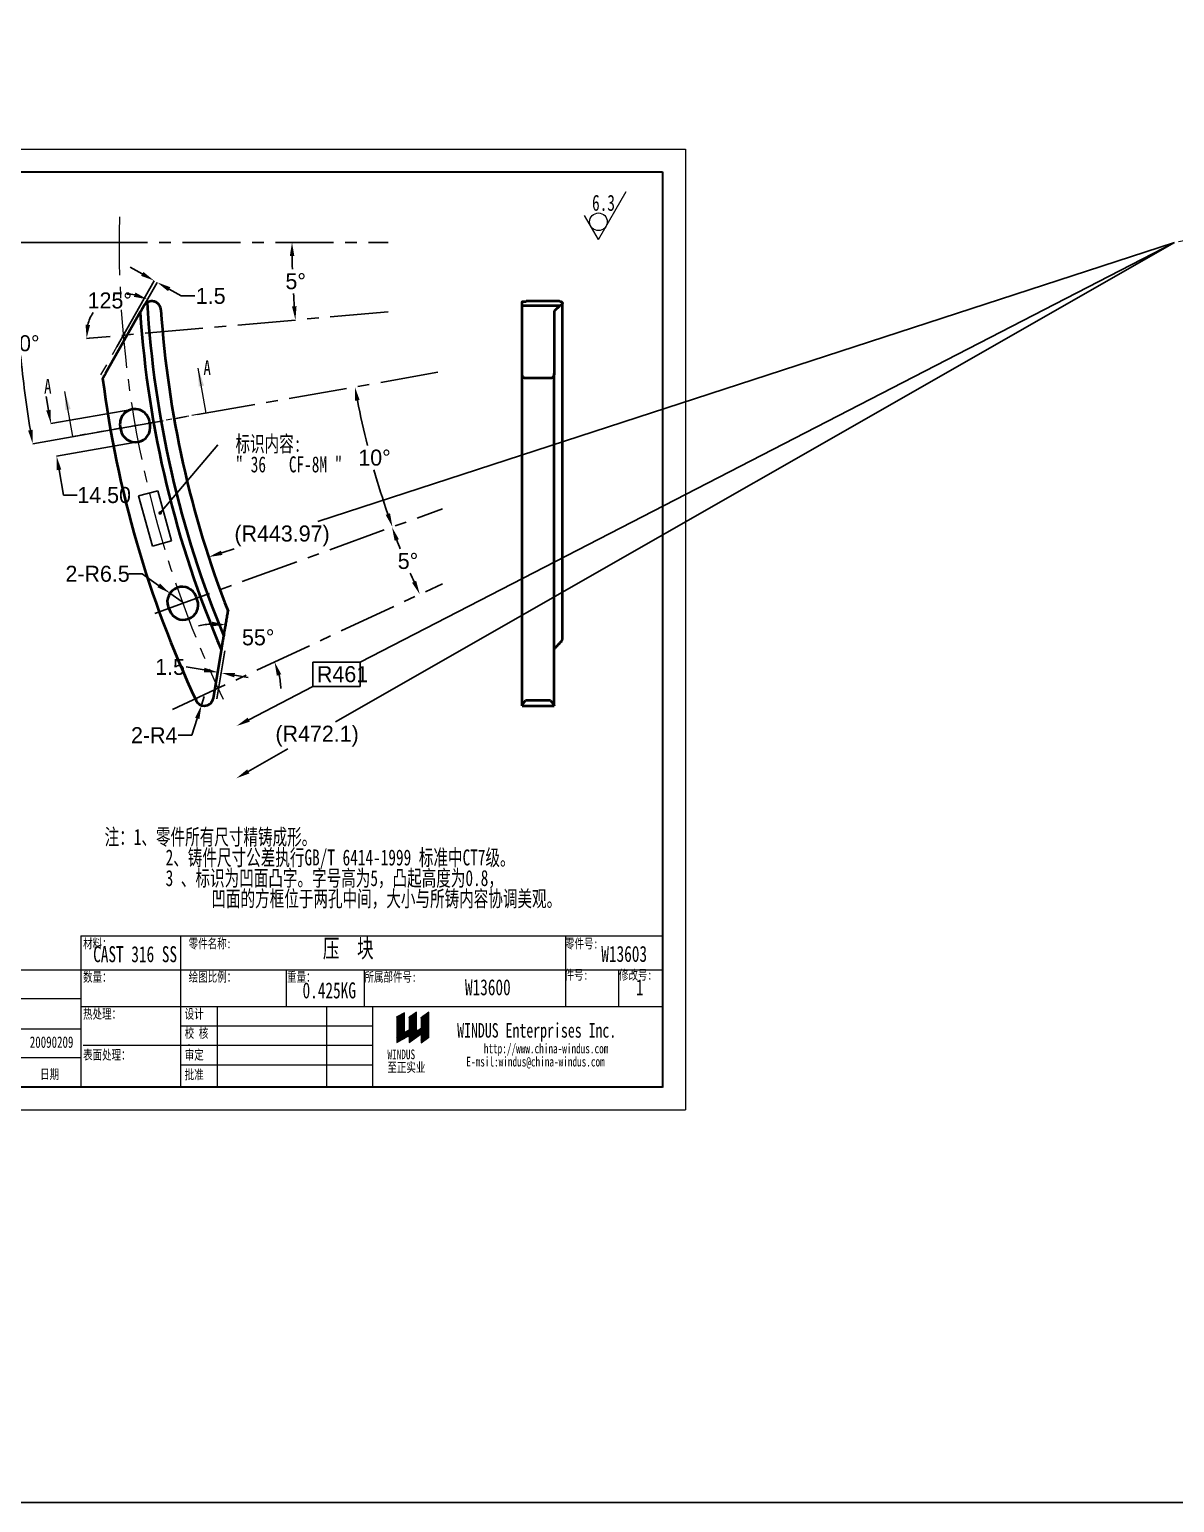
# Model space of a CAD drawing. Header units: millimetres. Extents: x -8 to 3214, y -115 to 422.
# Drawn here: x 2696.9 to 2947.1, y -114.7 to 207.2 of the extents above; entities that cross this region are included whole.
import ezdxf

# ---------------------------------------------------------------- set-up
doc = ezdxf.new("R2010")
doc.units = ezdxf.units.MM
doc.header["$PDSIZE"] = -1
for name, pattern in [('CENTER', [10.16, 6.35, -1.27, 1.27, -1.27]), ('CENTERX2', [20.32, 12.7, -2.54, 2.54, -2.54]), ('HIDDEN', [1.905, 1.27, -0.635])]:
    doc.linetypes.add(name, pattern=pattern)
for name, color, linetype in [('中心线', 7, 'CENTERX2'), ('图层1', 7, 'Continuous'), ('点划线', 7, 'CENTER'), ('线实线', 7, 'Continuous'), ('细实线', 17, 'Continuous')]:
    doc.layers.add(name, color=color, linetype=linetype)
doc.layers.add('粗实线', color=7, linetype='Continuous', lineweight=30)
doc.layers.add('粗实线1', color=230, linetype='Continuous', lineweight=15)
doc.styles.add('SLDTEXTSTYLE0', font='TXT', dxfattribs={"width": 0.7})
doc.styles.add('SLDTEXTSTYLE1', font='TXT', dxfattribs={"width": 0.75})
doc.styles.get("Standard").update_dxf_attribs({"font": 'FZYTK.TTF'})
doc.dimstyles.new('SLDDIMSTYLE0', dxfattribs={"dimtxt": 3.5, "dimasz": 3, "dimexe": 0, "dimexo": 0.0625, "dimgap": 0.875, "dimtad": 0, "dimtih": 1, "dimtoh": 1, "dimdec": 1, "dimlfac": 2, "dimzin": 12, "dimdsep": 46, "dimtxsty": 'Standard', "dimsah": 1, "dimcen": 0.09, "dimadec": 0, "dimazin": 0, "dimtfac": 1, "dimtdec": 1, "dimtofl": 0, "dimtmove": 0, "dimatfit": 3, "dimfxl": 1, "dimtolj": 1, "dimtzin": 12, "dimarcsym": 0})
doc.dimstyles.new('SLDDIMSTYLE1', dxfattribs={"dimtxt": 3.5, "dimasz": 3, "dimexe": 0, "dimexo": 0.0625, "dimgap": -0.875, "dimtad": 0, "dimtih": 1, "dimtoh": 1, "dimdec": 0, "dimlfac": 2, "dimzin": 12, "dimdsep": 46, "dimtxsty": 'Standard', "dimsah": 1, "dimcen": 0.09, "dimadec": 0, "dimazin": 0, "dimtfac": 1, "dimtmove": 0, "dimatfit": 2, "dimfxl": 1, "dimtolj": 1, "dimtzin": 12, "dimarcsym": 0})
doc.dimstyles.new('SLDDIMSTYLE2', dxfattribs={"dimtxt": 3.5, "dimasz": 3, "dimexe": 0, "dimexo": 0.0625, "dimgap": 0.875, "dimtad": 0, "dimtih": 1, "dimtoh": 1, "dimdec": 4, "dimlfac": 2, "dimzin": 12, "dimdsep": 46, "dimtxsty": 'Standard', "dimsah": 1, "dimcen": 0.09, "dimadec": 0, "dimazin": 0, "dimtfac": 1, "dimtdec": 0, "dimtofl": 0, "dimtmove": 0, "dimatfit": 3, "dimfxl": 1, "dimtolj": 1, "dimtzin": 12, "dimarcsym": 0})
doc.dimstyles.new('SLDDIMSTYLE3', dxfattribs={"dimtxt": 3.5, "dimasz": 3, "dimexe": 0, "dimexo": 0.0625, "dimgap": 0.875, "dimtad": 0, "dimtih": 1, "dimtoh": 1, "dimlfac": 2, "dimzin": 4, "dimdsep": 46, "dimtxsty": 'Standard', "dimsah": 1, "dimcen": 0.09, "dimadec": 0, "dimazin": 0, "dimtfac": 1, "dimtofl": 0, "dimtmove": 0, "dimatfit": 3, "dimfxl": 1, "dimtolj": 1, "dimtzin": 12, "dimarcsym": 0})
doc.dimstyles.new('SLDDIMSTYLE4', dxfattribs={"dimtxt": 3.5, "dimasz": 3, "dimexe": 0, "dimexo": 0.0625, "dimgap": 0.875, "dimtad": 0, "dimtih": 1, "dimtoh": 1, "dimdec": 4, "dimlfac": 2, "dimzin": 12, "dimdsep": 46, "dimtxsty": 'Standard', "dimsah": 1, "dimcen": 0.09, "dimadec": 0, "dimazin": 0, "dimtfac": 1, "dimtofl": 0, "dimtmove": 0, "dimatfit": 3, "dimfxl": 1, "dimtolj": 1, "dimtzin": 12, "dimarcsym": 0})
doc.dimstyles.new('SLDDIMSTYLE5', dxfattribs={"dimtxt": 3.5, "dimasz": 3, "dimexe": 0, "dimexo": 0.0625, "dimgap": 0.875, "dimtad": 0, "dimtih": 1, "dimtoh": 1, "dimdec": 1, "dimlfac": 2, "dimzin": 12, "dimdsep": 46, "dimtxsty": 'Standard', "dimsah": 1, "dimcen": 0.09, "dimadec": 0, "dimazin": 0, "dimtfac": 1, "dimtmove": 0, "dimatfit": 2, "dimfxl": 1, "dimtolj": 1, "dimtzin": 12, "dimarcsym": 0})
doc.dimstyles.new('SLDDIMSTYLE6', dxfattribs={"dimtxt": 3.5, "dimasz": 3, "dimexe": 0, "dimexo": 0.0625, "dimgap": 0.875, "dimtad": 0, "dimtih": 1, "dimtoh": 1, "dimlfac": 2, "dimzin": 12, "dimdsep": 46, "dimtxsty": 'Standard', "dimsah": 1, "dimcen": 0.09, "dimadec": 0, "dimazin": 0, "dimtfac": 1, "dimtmove": 0, "dimatfit": 2, "dimfxl": 1, "dimtolj": 1, "dimtzin": 12, "dimarcsym": 0})
doc.dimstyles.new('SLDDIMSTYLE7', dxfattribs={"dimtxt": 3.5, "dimasz": 3, "dimexe": 0, "dimexo": 0.0625, "dimgap": 0.875, "dimtad": 0, "dimtih": 1, "dimtoh": 1, "dimdec": 1, "dimlfac": 2, "dimzin": 12, "dimdsep": 46, "dimtxsty": 'Standard', "dimsah": 1, "dimcen": 0.09, "dimadec": 0, "dimazin": 0, "dimtfac": 1, "dimtmove": 0, "dimatfit": 2, "dimfxl": 1, "dimtolj": 1, "dimtzin": 12, "dimarcsym": 0})
doc.dimstyles.new('SLDDIMSTYLE8', dxfattribs={"dimtxt": 3.5, "dimasz": 3, "dimexe": 0, "dimexo": 0.0625, "dimgap": 0.875, "dimtad": 0, "dimtih": 1, "dimtoh": 1, "dimlfac": 2, "dimzin": 12, "dimdsep": 46, "dimtxsty": 'Standard', "dimsah": 1, "dimcen": 0.09, "dimadec": 0, "dimazin": 0, "dimtfac": 1, "dimtmove": 0, "dimatfit": 2, "dimfxl": 1, "dimtolj": 1, "dimtzin": 12, "dimarcsym": 0})
doc.dimstyles.new('SLDDIMSTYLE9', dxfattribs={"dimtxt": 0.8, "dimasz": 0.8, "dimexe": 0, "dimexo": 0.0625, "dimgap": 0.2, "dimtad": 0, "dimtih": 1, "dimtoh": 1, "dimdec": 0, "dimzin": 0, "dimdsep": 46, "dimtxsty": 'Standard', "dimblk1": 'DOT', "dimblk2": 'DOT', "dimsah": 1, "dimcen": 0.09, "dimadec": 0, "dimazin": 0, "dimtfac": 1, "dimtdec": 0, "dimtofl": 0, "dimtmove": 0, "dimatfit": 3, "dimldrblk": 'DOT', "dimfxl": 1, "dimtolj": 1, "dimtzin": 0, "dimarcsym": 0})

# ---------------------------------------------------------------- blocks, each defined once
blk = doc.blocks.new('*D17')
at = {"layer": 'Defpoints', "color": 0, "transparency": 16777216}
for p in [(2724.84, 151.95), (2715.96, 137.84), (2716.61, 137.47)]:
    blk.add_point(p, dxfattribs=at)
at = {"layer": '粗实线1', "color": 0, "lineweight": -2, "transparency": 16777216}
for p, q in [((2721.57, 153.8), (2718.97, 155.28)), ((2715.99, 137.89), (2724.18, 152.32)), ((2716.64, 137.52), (2724.84, 151.95)), ((2727.44, 150.47), (2730.05, 148.99)), ((2730.05, 148.99), (2733.05, 148.99))]:
    blk.add_line(p, q, dxfattribs=at)
at = {"layer": '粗实线1', "color": 0, "transparency": 16777216}
for points in [[(2721.82, 154.24), (2721.33, 153.37), (2724.18, 152.32)], [(2727.69, 150.9), (2727.2, 150.03), (2724.84, 151.95)]]:
    blk.add_solid(points, dxfattribs=at)
at = {"layer": '粗实线1', "color": 0, "transparency": 16777216, "insert": (2736.54, 150.75), "char_height": 3.5, "attachment_point": 2}
blk.add_mtext('\\A1;1.5', dxfattribs=at)
blk = doc.blocks.new('*D18')
at = {"layer": 'Defpoints', "color": 0, "transparency": 16777216}
for p in [(2947.15, 160.68), (2742.17, 54.98)]:
    blk.add_point(p, dxfattribs=at)
at = {"layer": '粗实线1', "color": 0, "lineweight": -2, "transparency": 16777216}
for p, q in [((2947.15, 160.68), (2769.21, 68.93)), ((2769.21, 68.93), (2758.87, 68.93)), ((2758.87, 68.93), (2758.87, 63.59)), ((2769.21, 63.59), (2769.21, 68.93)), ((2744.83, 56.36), (2758.87, 63.6)), ((2758.87, 63.59), (2769.21, 63.59))]:
    blk.add_line(p, q, dxfattribs=at)
at = {"layer": '粗实线1', "color": 0, "transparency": 16777216}
blk.add_solid([(2744.6, 56.8), (2745.06, 55.91), (2742.17, 54.98)], dxfattribs=at)
at = {"layer": '粗实线1', "color": 0, "transparency": 16777216, "insert": (2759.75, 68.06), "char_height": 3.5, "attachment_point": 1}
blk.add_mtext('\\A1;R461', dxfattribs=at)
blk = doc.blocks.new('*D19')
at = {"layer": 'Defpoints', "color": 0, "transparency": 16777216}
for p in [(2710.05, 160.68), (2775.32, 160.68), (2694.22, 145.95), (2787.16, 132.47), (2713.65, 119.51)]:
    blk.add_point(p, dxfattribs=at)
at = {"layer": '粗实线1', "color": 0, "lineweight": -2, "transparency": 16777216}
for p, q in [((2709.98, 160.68), (2693.79, 160.68)), ((2713.59, 119.5), (2697.64, 116.69))]:
    blk.add_line(p, q, dxfattribs=at)
for start, end in [(180.6784, 184.3961), (185.6045, 189.3216)]:
    blk.add_arc((2947.15, 160.68), 253.36, start, end, dxfattribs=at)
at = {"layer": '粗实线1', "color": 0, "transparency": 16777216}
for points in [[(2693.31, 157.68), (2694.31, 157.69), (2693.79, 160.68)], [(2697.63, 119.73), (2696.64, 119.56), (2697.64, 116.69)]]:
    blk.add_solid(points, dxfattribs=at)
at = {"layer": '粗实线1', "color": 0, "transparency": 16777216, "insert": (2692.06, 140.39), "char_height": 3.5, "attachment_point": 1}
blk.add_mtext('\\A1;10°', dxfattribs=at)
blk = doc.blocks.new('*D20')
at = {"layer": 'Defpoints', "color": 0, "transparency": 16777216}
for p in [(2719.39, 124.21), (2720.68, 117.07), (2702.87, 113.93)]:
    blk.add_point(p, dxfattribs=at)
at = {"layer": '粗实线1', "color": 0, "lineweight": -2, "transparency": 16777216}
for p, q in [((2701.09, 124.02), (2700.57, 126.98)), ((2719.33, 124.19), (2701.61, 121.07)), ((2720.62, 117.06), (2702.87, 113.93)), ((2703.39, 110.98), (2704.37, 105.43)), ((2704.37, 105.43), (2707.37, 105.43))]:
    blk.add_line(p, q, dxfattribs=at)
at = {"layer": '粗实线1', "color": 0, "transparency": 16777216}
for points in [[(2701.58, 124.11), (2700.6, 123.94), (2701.61, 121.07)], [(2703.88, 111.06), (2702.9, 110.89), (2702.87, 113.93)]]:
    blk.add_solid(points, dxfattribs=at)
at = {"layer": '粗实线1', "color": 0, "transparency": 16777216, "insert": (2713.25, 107.22), "char_height": 3.5, "attachment_point": 2}
blk.add_mtext('\\A1;14.50', dxfattribs=at)
blk = doc.blocks.new('*D21')
at = {"layer": 'Defpoints', "color": 0, "transparency": 16777216}
for p in [(2738, 66.3), (2738.07, 66.73), (2738.73, 66.18)]:
    blk.add_point(p, dxfattribs=at)
at = {"layer": '粗实线1', "color": 0, "lineweight": -2, "transparency": 16777216}
for p, q in [((2735.11, 67.23), (2731.15, 67.9)), ((2738.01, 66.37), (2738.07, 66.73)), ((2738.75, 66.24), (2738.81, 66.6)), ((2741.76, 66.1), (2744.72, 65.6))]:
    blk.add_line(p, q, dxfattribs=at)
at = {"layer": '粗实线1', "color": 0, "transparency": 16777216}
for points in [[(2735.19, 67.72), (2735.03, 66.73), (2738.07, 66.73)], [(2741.85, 66.59), (2741.68, 65.61), (2738.81, 66.6)]]:
    blk.add_solid(points, dxfattribs=at)
at = {"layer": '粗实线1', "color": 0, "transparency": 16777216, "insert": (2727.66, 69.66), "char_height": 3.5, "attachment_point": 2}
blk.add_mtext('\\A1;1.5', dxfattribs=at)
blk = doc.blocks.new('*D22')
at = {"layer": 'Defpoints', "color": 0, "transparency": 16777216}
for p in [(2787.16, 132.47), (2713.65, 119.51), (2770.18, 118.74), (2787.16, 102.45), (2724.35, 79.59)]:
    blk.add_point(p, dxfattribs=at)
at = {"layer": '粗实线1', "color": 0, "lineweight": -2, "transparency": 16777216}
for start, end in [(190.9451, 194.1337), (195.8698, 199.0549)]:
    blk.add_arc((2947.15, 160.68), 181.87, start, end, dxfattribs=at)
at = {"layer": '粗实线1', "color": 0, "transparency": 16777216}
for points in [[(2768.1, 126.06), (2769.08, 126.24), (2768.04, 129.1)], [(2775.72, 101.48), (2774.77, 101.14), (2776.25, 98.48)]]:
    blk.add_solid(points, dxfattribs=at)
at = {"layer": '粗实线1', "color": 0, "transparency": 16777216, "insert": (2768.79, 115.4), "char_height": 3.5, "attachment_point": 1}
blk.add_mtext('\\A1;10°', dxfattribs=at)
blk = doc.blocks.new('*D23')
at = {"layer": 'Defpoints', "color": 0, "transparency": 16777216}
for p in [(2787.16, 102.45), (2778.03, 93.5), (2787.16, 86.08), (2724.35, 79.59), (2728.19, 58.58)]:
    blk.add_point(p, dxfattribs=at)
at = {"layer": '粗实线1', "color": 0, "lineweight": -2, "transparency": 16777216}
for start, end in [(200.9446, 201.6021), (203.4038, 204.0554)]:
    blk.add_arc((2947.15, 160.68), 181.98, start, end, dxfattribs=at)
at = {"layer": '粗实线1', "color": 0, "transparency": 16777216}
for points in [[(2776.73, 95.46), (2777.66, 95.81), (2776.15, 98.44)], [(2781.43, 86.71), (2780.52, 86.3), (2782.22, 83.78)]]:
    blk.add_solid(points, dxfattribs=at)
at = {"layer": '粗实线1', "color": 0, "transparency": 16777216, "insert": (2777.41, 92.81), "char_height": 3.5, "attachment_point": 1}
blk.add_mtext('\\A1;5°', dxfattribs=at)
blk = doc.blocks.new('*D24')
at = {"layer": 'Defpoints', "color": 0, "transparency": 16777216}
for p in [(2787.16, 86.08), (2740.32, 80.06), (2747.88, 72.8), (2728.19, 58.58), (2737.11, 61.07)]:
    blk.add_point(p, dxfattribs=at)
at = {"layer": '粗实线1', "color": 0, "lineweight": -2, "transparency": 16777216}
for start, end in [(92.3481, 104.2901), (1.1158, 13.0579)]:
    blk.add_arc((2737.42, 62.88), 14.42, start, end, dxfattribs=at)
at = {"layer": '粗实线1', "color": 0, "transparency": 16777216}
for points in [[(2736.86, 77.79), (2736.79, 76.79), (2739.82, 77.1)], [(2750.99, 65.98), (2751.94, 66.31), (2750.49, 68.98)]]:
    blk.add_solid(points, dxfattribs=at)
at = {"layer": '粗实线1', "color": 0, "transparency": 16777216, "insert": (2743.37, 76.12), "char_height": 3.5, "attachment_point": 1}
blk.add_mtext('\\A1;55°', dxfattribs=at)
blk = doc.blocks.new('*D25')
at = {"layer": 'Defpoints', "color": 0, "transparency": 16777216}
for p in [(2716.47, 149.21), (2721.92, 146.81), (2775.32, 145.51), (2710.05, 139.75), (2712.92, 130.98)]:
    blk.add_point(p, dxfattribs=at)
at = {"layer": '粗实线1', "color": 0, "lineweight": -2, "transparency": 16777216}
for p, q in [((2721.95, 146.87), (2722.73, 148.24)), ((2709.98, 139.74), (2709.43, 139.69))]:
    blk.add_line(p, q, dxfattribs=at)
for start, end in [(79.7602, 90.6023), (146.9716, 165.6922)]:
    blk.add_arc((2718.32, 140.48), 8.92, start, end, dxfattribs=at)
at = {"layer": '粗实线1', "color": 0, "transparency": 16777216}
for points in [[(2720.08, 149.73), (2719.74, 148.79), (2722.73, 148.24)], [(2710.17, 142.64), (2709.18, 142.72), (2709.43, 139.69)]]:
    blk.add_solid(points, dxfattribs=at)
at = {"layer": '粗实线1', "color": 0, "transparency": 16777216, "insert": (2709.64, 149.75), "char_height": 3.5, "attachment_point": 1}
blk.add_mtext('\\A1;125°', dxfattribs=at)
blk = doc.blocks.new('*D26')
at = {"layer": 'Defpoints', "color": 0, "transparency": 16777216}
for p in [(2710.05, 160.68), (2775.32, 160.68), (2754.38, 155.02), (2775.32, 145.51), (2710.05, 139.75)]:
    blk.add_point(p, dxfattribs=at)
at = {"layer": '粗实线1', "color": 0, "lineweight": -2, "transparency": 16777216}
for start, end in [(180.8913, 181.7373), (183.3095, 184.1551)]:
    blk.add_arc((2947.15, 160.68), 192.85, start, end, dxfattribs=at)
at = {"layer": '粗实线1', "color": 0, "transparency": 16777216}
for points in [[(2753.82, 157.68), (2754.82, 157.69), (2754.3, 160.68)], [(2755.3, 146.75), (2754.3, 146.67), (2755.04, 143.72)]]:
    blk.add_solid(points, dxfattribs=at)
at = {"layer": '粗实线1', "color": 0, "transparency": 16777216, "insert": (2752.87, 153.96), "char_height": 3.5, "attachment_point": 1}
blk.add_mtext('\\A1;5°', dxfattribs=at)
blk = doc.blocks.new('*D27')
at = {"layer": 'Defpoints', "color": 0, "transparency": 16777216}
for p in [(2947.15, 160.68), (2742.14, 43.56)]:
    blk.add_point(p, dxfattribs=at)
at = {"layer": '粗实线1', "color": 0, "lineweight": -2, "transparency": 16777216}
for p, q in [((2947.15, 160.68), (2763.79, 55.93)), ((2744.75, 45.05), (2753.39, 49.99))]:
    blk.add_line(p, q, dxfattribs=at)
at = {"layer": '粗实线1', "color": 0, "transparency": 16777216}
blk.add_solid([(2744.5, 45.49), (2745, 44.62), (2742.14, 43.56)], dxfattribs=at)
at = {"layer": '粗实线1', "color": 0, "transparency": 16777216, "insert": (2750.68, 55.05), "char_height": 3.5, "attachment_point": 1}
blk.add_mtext('\\A1;(R472.1)', dxfattribs=at)
blk = doc.blocks.new('*D28')
at = {"layer": 'Defpoints', "color": 0, "transparency": 16777216}
for p in [(2735.14, 61.41), (2734.52, 59.51)]:
    blk.add_point(p, dxfattribs=at)
at = {"layer": '粗实线1', "color": 0, "lineweight": -2, "transparency": 16777216}
for p, q in [((2735.14, 61.41), (2734.52, 59.51)), ((2733.6, 56.65), (2732.4, 52.96)), ((2732.4, 52.96), (2729.4, 52.96))]:
    blk.add_line(p, q, dxfattribs=at)
at = {"layer": '粗实线1', "color": 0, "transparency": 16777216}
blk.add_solid([(2733.12, 56.81), (2734.07, 56.5), (2734.52, 59.51)], dxfattribs=at)
at = {"layer": '粗实线1', "color": 0, "transparency": 16777216, "insert": (2719.12, 54.73), "char_height": 3.5, "attachment_point": 1}
blk.add_mtext('\\A1;2-R4', dxfattribs=at)
blk = doc.blocks.new('*D29')
at = {"layer": 'Defpoints', "color": 0, "transparency": 16777216}
for p in [(2727.63, 84.01), (2730.3, 82.16)]:
    blk.add_point(p, dxfattribs=at)
at = {"layer": '粗实线1', "color": 0, "lineweight": -2, "transparency": 16777216}
for p, q in [((2721.56, 88.22), (2718.56, 88.22)), ((2725.16, 85.72), (2721.56, 88.22)), ((2730.3, 82.16), (2727.63, 84.01))]:
    blk.add_line(p, q, dxfattribs=at)
at = {"layer": '粗实线1', "color": 0, "transparency": 16777216}
blk.add_solid([(2725.45, 86.13), (2724.88, 85.31), (2727.63, 84.01)], dxfattribs=at)
at = {"layer": '粗实线1', "color": 0, "transparency": 16777216, "insert": (2704.79, 90.01), "char_height": 3.5, "attachment_point": 1}
blk.add_mtext('\\A1;2-R6.5', dxfattribs=at)
blk = doc.blocks.new('*D30')
at = {"layer": 'Defpoints', "color": 0, "transparency": 16777216}
for p in [(2947.15, 160.68), (2736.08, 91.92)]:
    blk.add_point(p, dxfattribs=at)
at = {"layer": '粗实线1', "color": 0, "lineweight": -2, "transparency": 16777216}
for p, q in [((2947.15, 160.68), (2759.91, 99.68)), ((2738.93, 92.85), (2741.67, 93.74))]:
    blk.add_line(p, q, dxfattribs=at)
at = {"layer": '粗实线1', "color": 0, "transparency": 16777216}
blk.add_solid([(2738.78, 93.32), (2739.09, 92.37), (2736.08, 91.92)], dxfattribs=at)
at = {"layer": '粗实线1', "color": 0, "transparency": 16777216, "insert": (2741.72, 98.81), "char_height": 3.5, "attachment_point": 1}
blk.add_mtext('\\A1;(R443.97)', dxfattribs=at)
blk = doc.blocks.new('SW_NOTE_3')
at = {"layer": '粗实线1', "color": 0, "char_height": 3.5, "attachment_point": 1, "style": 'SLDTEXTSTYLE0'}
for s, insert in [('  标识内容:', (0.5, 2.01)), ('  " 36   CF-8M "', (0.5, -2.49))]:
    blk.add_mtext(s, dxfattribs=dict(at, insert=insert))
blk = doc.blocks.new('_DOT')
at = {"color": 0, "linetype": 'ByBlock', "lineweight": -2}
blk.add_line((-0.5, 0), (-1, 0), dxfattribs=at)
at = {"color": 0, "linetype": 'ByBlock', "const_width": 0.5}
blk.add_lwpolyline([(-0.25, 0, 1), (0.25, 0, 1)], format="xyb", close=True, dxfattribs=at)
blk = doc.blocks.new('SW_SFSYMBOL_0')
at = {"layer": '粗实线1', "color": 0}
for q in [(7.46, 5.25), (-1.63, 0)]:
    blk.add_line((1.4, -5.25), q, dxfattribs=at)
blk.add_circle((1.4, -1.4), 1.93, dxfattribs=at)
at = {"layer": '粗实线1', "color": 0, "insert": (0, 4.51), "char_height": 3.5, "attachment_point": 1, "style": 'SLDTEXTSTYLE0'}
blk.add_mtext('6.3', dxfattribs=at)
blk = doc.blocks.new('SW_NOTE_2')
at = {"layer": '线实线', "color": 0, "attachment_point": 1, "style": 'SLDTEXTSTYLE0'}
for s, insert, char_height in [('WINDUS Enterprises Inc.', (0, 4.09), 3.175), ('  E-msil:windus@china-windus.com', (0, -3.27), 2.1167), ('     http://www.china-windus.com', (0.79, -0.4), 2.1167)]:
    blk.add_mtext(s, dxfattribs=dict(at, insert=insert, char_height=char_height))
blk = doc.blocks.new('块5')
at = {"layer": '图层1', "color": 16}
blk.add_blockref('SW_NOTE_2', (0.26, 5.56), dxfattribs=at)
blk = doc.blocks.new('SW_NOTE_0')
at = {"layer": '线实线', "color": 0, "char_height": 2.117, "attachment_point": 1, "style": 'SLDTEXTSTYLE0'}
for s, insert in [('WINDUS', (0, 2.73)), ('至正实业', (0, -0.09))]:
    blk.add_mtext(s, dxfattribs=dict(at, insert=insert))
blk = doc.blocks.new('块1')
at = {"linetype": 'Continuous'}
h = blk.add_hatch(dxfattribs=at)
h.set_pattern_fill('ANSI31', color=8, scale=0.00390625, style=0)
h.paths.add_polyline_path([(2.35, 12.17), (2.35, 7.85), (4.01, 8.78), (4.01, 13.05)], flags=0)
h = blk.add_hatch(dxfattribs=at)
h.set_pattern_fill('ANSI31', color=8, scale=0.00390625, style=0)
h.paths.add_polyline_path([(5.01, 8.1), (5.01, 7.82), (6.63, 9), (6.63, 13.26), (5.01, 12.08), (5.01, 9.33)], flags=0)
h = blk.add_hatch(dxfattribs=at)
h.set_pattern_fill('ANSI31', color=8, scale=0.00390625, style=0)
h.paths.add_polyline_path([(7.63, 8.49), (7.63, 7.17), (9.3, 8.39), (9.3, 13.24), (7.63, 12.02), (7.63, 9.72)], flags=0)
h = blk.add_hatch(dxfattribs=at)
h.set_pattern_fill('ANSI31', color=8, scale=0.00390625, style=0)
h.paths.add_polyline_path([(6.63, 9), (6.63, 7.76), (7.63, 8.49), (7.63, 9.72)], flags=0)
h = blk.add_hatch(dxfattribs=at)
h.set_pattern_fill('ANSI31', color=8, scale=0.00390625, style=0)
h.paths.add_polyline_path([(4.01, 8.78), (2.35, 7.85), (2.35, 6.62), (4.01, 7.55)], flags=0)
h = blk.add_hatch(dxfattribs=at)
h.set_pattern_fill('ANSI31', color=8, scale=0.00390625, style=0)
h.paths.add_polyline_path([(4.01, 8.78), (4.01, 7.55), (5.01, 8.1), (5.01, 9.33)], flags=0)
h = blk.add_hatch(dxfattribs=at)
h.set_pattern_fill('ANSI31', color=8, scale=0.00390625, style=0)
h.paths.add_polyline_path([(6.63, 9), (5.01, 7.82), (5.01, 6.58), (6.63, 7.76)], flags=0)
h = blk.add_hatch(dxfattribs=at)
h.set_pattern_fill('ANSI31', color=8, scale=0.00390625, style=0)
h.paths.add_polyline_path([(9.3, 8.39), (7.63, 7.17), (7.63, 6.52), (9.3, 7.74)], flags=0)
at = {"color": 7, "linetype": 'Continuous', "lineweight": 0}
for p, q in [((4.01, 13.05), (2.35, 12.17)), ((4.01, 7.55), (4.01, 13.05)), ((6.63, 13.26), (5.01, 12.08)), ((6.63, 7.76), (6.63, 13.26)), ((9.3, 13.24), (7.63, 12.02)), ((9.3, 7.74), (9.3, 13.24)), ((2.35, 12.17), (2.35, 6.62)), ((5.01, 12.08), (5.01, 6.58)), ((5.01, 7.82), (7.63, 9.72)), ((7.63, 12.02), (7.63, 6.52)), ((2.35, 7.85), (5.01, 9.33)), ((2.35, 6.62), (4.01, 7.55)), ((4.01, 7.55), (5.01, 8.1)), ((5.01, 6.58), (6.63, 7.76)), ((6.63, 7.76), (7.63, 8.49)), ((7.63, 7.17), (9.3, 8.39)), ((7.63, 6.52), (9.3, 7.74))]:
    blk.add_line(p, q, dxfattribs=at)
blk.add_blockref('SW_NOTE_0', (0.28, 2.33), dxfattribs=at)
blk = doc.blocks.new('SW_NOTE_5')
at = {"layer": '粗实线1', "color": 0, "char_height": 3.5, "attachment_point": 1, "style": 'SLDTEXTSTYLE0'}
for s, insert in [('注：1、零件所有尺寸精铸成形。', (0, 4.51)), ('        2、铸件尺寸公差执行GB/T 6414-1999 标准中CT7级。', (0, 0.01)), ('        3 、标识为凹面凸字。字号高为5，凸起高度为0.8，', (0, -4.49)), ('              凹面的方框位于两孔中间，大小与所铸内容协调美观。', (0, -8.99))]:
    blk.add_mtext(s, dxfattribs=dict(at, insert=insert))

msp = doc.modelspace()

# ---------------------------------------------------------------- linework, layer by layer
at = {"color": 7, "linetype": 'Continuous', "lineweight": 0}
for p, q in [((2543.279361, 181.091205), (2840.279361, 181.091205)), ((2840.279361, 181.091205), (2840.279361, -28.908795)), ((2735.533011, 123.370282), (2733.796529, 133.21836)), ((2706.391886, 118.231916), (2704.655404, 128.079993)), ((2543.279361, -28.908795), (2840.279361, -28.908795))]:
    msp.add_line(p, q, dxfattribs=at)
at = {"color": 7, "linetype": 'Continuous', "lineweight": 40}
for p, q in [((2721.116531, 145.400835), (2713.543299, 132.066287)), ((2804.566754, 146.810887), (2804.566754, 147.589138)), ((2804.566754, 132.066287), (2804.566754, 146.810887)), ((2812.858396, 146.810887), (2804.566754, 146.810887)), ((2811.566754, 145.400835), (2811.566754, 132.066287)), ((2813.40352, 74.184922), (2813.40352, 147.408651)), ((2804.566754, 59.462746), (2804.566754, 132.066287)), ((2811.566754, 59.462746), (2811.566754, 132.066287)), ((2810.816754, 130.975047), (2805.316754, 130.975047)), ((2716.756525, 120.440265), (2716.886762, 119.701659)), ((2723.288002, 120.830374), (2723.157766, 121.568979)), ((2727.244842, 81.044769), (2727.50135, 80.340003)), ((2733.609351, 82.56313), (2733.352843, 83.267903)), ((2737.111363, 61.074977), (2738.879087, 71.533052)), ((2804.566754, 59.408305), (2804.566754, 59.462746)), ((2810.816754, 60.560165), (2805.316754, 60.560165)), ((2811.566754, 59.462746), (2811.566754, 59.408305))]:
    msp.add_line(p, q, dxfattribs=at)
at = {"color": 7, "linetype": 'HIDDEN', "lineweight": 0}
msp.add_line((2735.533011, 123.370282), (2706.391886, 118.231916), dxfattribs=at)
at = {"color": 230, "linetype": 'Continuous', "lineweight": 15}
msp.add_line((2720.678945, 117.070188), (2721.672737, 117.245421), dxfattribs=at)
at = {"color": 3}
msp.add_lwpolyline([(2489.491133, 422.468694), (3214.340364, 422.468694), (3214.340364, -114.742537), (2489.491133, -114.742537)], close=True, dxfattribs=at)
at = {"color": 7, "linetype": 'Continuous', "lineweight": 40}
for centre, radius, start, end in [((2947.14697, 160.683533), 226.546506, 183.86807805, 203.17367377), ((2947.14697, 160.683533), 224.879748, 183.34759826, 202.50788314), ((2947.14697, 160.683533), 221.984021, 183.80416723, 201.29845547), ((2947.14697, 160.683533), 236.1, 187.22869526, 205.09193072), ((2719.957146, 121.004622), 3.25, 10, 190), ((2720.087382, 120.266016), 3.25, 190, 10), ((2730.29884, 82.156335), 3.25, 20, 200), ((2730.555356, 81.451566), 3.25, 200, 20), ((2735.13933, 61.408305), 2, 256.60054651, 350.4059882)]:
    msp.add_arc(centre, radius, start, end, dxfattribs=at)
for points, knots in [([(2721.31066, 145.742645), (2721.285153, 145.697735), (2721.252443, 145.640139), (2721.185988, 145.523129), (2721.150993, 145.461511), (2721.116532, 145.400835)], [0, 0, 0, 0, 0.5, 0.5, 1, 1, 1, 1]), ([(2722.650946, 147.552045), (2722.588051, 147.515466), (2722.519276, 147.470492), (2722.387618, 147.371362), (2722.325113, 147.317704), (2722.213058, 147.209788), (2722.162657, 147.154649), (2722.079426, 147.054935), (2722.045417, 147.008741), (2722.027321, 146.983329)], [0, 0, 0, 0, 0.25, 0.25, 0.5, 0.5, 0.75, 0.75, 1, 1, 1, 1]), ([(2723.783095, 147.819171), (2723.585918, 147.831682), (2723.392643, 147.815239), (2723.013551, 147.727011), (2722.826025, 147.653871), (2722.650946, 147.552045)], [0, 0, 0, 0, 0.5, 0.5, 1, 1, 1, 1]), ([(2725.652045, 145.955876), (2725.648577, 146.008032), (2725.642924, 146.061325), (2725.627607, 146.165715), (2725.617899, 146.217524), (2725.582652, 146.371696), (2725.551024, 146.472815), (2725.470987, 146.671056), (2725.422589, 146.768186), (2725.307437, 146.95743), (2725.240217, 147.049988), (2725.088344, 147.224271), (2725.00355, 147.306455), (2724.814063, 147.458636), (2724.708562, 147.529108), (2724.477391, 147.651618), (2724.352871, 147.703271), (2724.083281, 147.782149), (2723.93701, 147.809405), (2723.783095, 147.819171)], [0, 0, 0, 0, 0.0625, 0.0625, 0.125, 0.125, 0.25, 0.25, 0.375, 0.375, 0.5, 0.5, 0.625, 0.625, 0.75, 0.75, 0.875, 0.875, 1, 1, 1, 1]), ([(2804.566754, 147.589138), (2804.566754, 147.620684), (2804.574282, 147.649346), (2804.606149, 147.699145), (2804.629954, 147.719827), (2804.726816, 147.771524), (2804.823858, 147.790214), (2804.941754, 147.800485)], [0, 0, 0, 0, 0.25, 0.25, 0.5, 0.5, 1, 1, 1, 1]), ([(2811.691754, 145.742645), (2811.642536, 145.697735), (2811.613665, 145.640139), (2811.575449, 145.523129), (2811.566754, 145.461511), (2811.566754, 145.400835)], [0, 0, 0, 0, 0.5, 0.5, 1, 1, 1, 1]), ([(2812.755111, 147.813416), (2812.814532, 147.812531), (2812.960909, 147.810351), (2813.160831, 147.712333), (2813.292745, 147.596687), (2813.343665, 147.552046)], [0, 0, 0, 0, 0.2955597109, 0.7280783011, 1, 1, 1, 1]), ([(2813.343665, 147.552045), (2813.381148, 147.515466), (2813.400286, 147.470492), (2813.405985, 147.371362), (2813.393045, 147.317704), (2813.342751, 147.209788), (2813.305088, 147.154649), (2813.206078, 147.054935), (2813.143935, 147.008741), (2813.066754, 146.983329)], [0, 0, 0, 0, 0.25, 0.25, 0.5, 0.5, 0.75, 0.75, 1, 1, 1, 1]), ([(2713.543299, 132.066287), (2713.514148, 132.014965), (2713.391147, 131.798411), (2713.217576, 131.492762), (2713.05439, 131.205428), (2712.96975, 131.056416), (2712.929202, 130.985007), (2712.925197, 130.977957), (2712.923544, 130.975047)], [0, 0, 0, 0, 0.1111089492, 0.4688244163, 0.6641628104, 0.8145233225, 0.9234456785, 1, 1, 1, 1]), ([(2805.316754, 130.975047), (2805.255678, 130.981585), (2805.133935, 130.994618), (2804.949648, 131.100471), (2804.754591, 131.307729), (2804.598661, 131.646502), (2804.577713, 131.922099), (2804.566754, 132.066287)], [0, 0, 0, 0, 0.1143938041, 0.2280243715, 0.4044709844, 0.6884308829, 1, 1, 1, 1]), ([(2811.566754, 132.066287), (2811.565205, 132.014965), (2811.558671, 131.798411), (2811.47841, 131.492762), (2811.295052, 131.205428), (2811.1202, 131.056416), (2810.956402, 130.985007), (2810.857553, 130.977957), (2810.816754, 130.975047)], [0, 0, 0, 0, 0.1111089492, 0.4688244163, 0.6641628104, 0.8145233225, 0.9234456785, 1, 1, 1, 1]), ([(2739.758703, 76.736999), (2739.826621, 77.138778), (2739.929465, 77.747164), (2740.057739, 78.506125), (2740.156008, 79.087505), (2740.232032, 79.537179), (2740.28193, 79.832506), (2740.313666, 80.020163), (2740.317021, 80.040012), (2740.318912, 80.051196)], [0, 0, 0, 0, 0.2673496956, 0.4048290521, 0.5441155541, 0.7145764273, 0.799547331, 0.887057246, 1, 1, 1, 1]), ([(2739.191907, 73.383784), (2739.196462, 73.410734), (2739.207558, 73.476384), (2739.234579, 73.636196), (2739.264995, 73.816086), (2739.299471, 74.020106), (2739.338898, 74.253285), (2739.372926, 74.454709), (2739.392026, 74.567653), (2739.397022, 74.597193)], [0, 0, 0, 0, 0.1088812494, 0.2652336274, 0.4022713883, 0.5428515211, 0.7338262093, 0.9303843938, 1, 1, 1, 1]), ([(2813.066754, 73.383784), (2813.107582, 73.410734), (2813.20704, 73.476385), (2813.297902, 73.636192), (2813.361402, 73.816099), (2813.398251, 73.998506), (2813.399074, 74.122954), (2813.399487, 74.185377)], [0, 0, 0, 0, 0.1591051176, 0.3875784647, 0.5878279032, 0.7932537107, 1, 1, 1, 1]), ([(2738.879085, 71.533055), (2738.890908, 71.603002), (2738.902747, 71.67304), (2738.920011, 71.775177), (2738.925601, 71.808249), (2738.936318, 71.871649), (2738.941431, 71.901903), (2738.945832, 71.92794)], [0, 0, 0, 0, 0.5, 0.5, 0.75, 0.75, 1, 1, 1, 1]), ([(2811.566754, 71.533055), (2811.566754, 71.603002), (2811.575176, 71.67304), (2811.603913, 71.775177), (2811.616081, 71.808249), (2811.647708, 71.871649), (2811.667057, 71.901903), (2811.691754, 71.92794)], [0, 0, 0, 0, 0.5, 0.5, 0.75, 0.75, 1, 1, 1, 1]), ([(2733.328073, 60.560161), (2733.357662, 60.496974), (2733.39101, 60.434503), (2733.463488, 60.314473), (2733.502901, 60.256304), (2733.631156, 60.087156), (2733.73101, 59.980595), (2733.899385, 59.837329), (2733.958695, 59.792179), (2734.084609, 59.707327), (2734.151767, 59.667351), (2734.291728, 59.595083), (2734.364432, 59.562744), (2734.516228, 59.506121), (2734.595937, 59.481787), (2734.675853, 59.462749)], [0, 0, 0, 0, 0.125, 0.125, 0.25, 0.25, 0.5, 0.5, 0.625, 0.625, 0.75, 0.75, 0.875, 0.875, 1, 1, 1, 1]), ([(2804.566754, 59.462749), (2804.566754, 59.481973), (2804.574937, 59.505853), (2804.603031, 59.562402), (2804.623222, 59.595367), (2804.695311, 59.703537), (2804.759031, 59.789107), (2804.902703, 59.981545), (2804.981083, 60.086066), (2805.144832, 60.311176), (2805.231049, 60.432873), (2805.316754, 60.560161)], [0, 0, 0, 0, 0.125, 0.125, 0.25, 0.25, 0.5, 0.5, 0.75, 0.75, 1, 1, 1, 1]), ([(2810.816754, 60.560161), (2810.859299, 60.496974), (2810.902421, 60.434503), (2810.986864, 60.314473), (2811.028599, 60.256304), (2811.151615, 60.087156), (2811.231515, 59.980595), (2811.338474, 59.837329), (2811.37208, 59.792179), (2811.433904, 59.707327), (2811.46232, 59.667351), (2811.510468, 59.595083), (2811.53028, 59.562744), (2811.558465, 59.506121), (2811.566754, 59.481787), (2811.566754, 59.462749)], [0, 0, 0, 0, 0.125, 0.125, 0.25, 0.25, 0.5, 0.5, 0.625, 0.625, 0.75, 0.75, 0.875, 0.875, 1, 1, 1, 1])]:
    msp.add_open_spline(points, degree=3, knots=knots, dxfattribs=at)
for points in [[(2721.917364, 146.810887), (2721.310663, 145.742645)], [(2722.027319, 146.983329), (2721.917364, 146.810887)], [(2804.941754, 147.800485), (2805.460806, 147.798345)], [(2812.755111, 147.823184), (2805.460806, 147.823184)], [(2812.858396, 146.810887), (2811.691754, 145.742645)], [(2813.066754, 146.983329), (2812.858396, 146.810887)], [(2739.397022, 74.597193), (2739.758703, 76.736999)], [(2738.94583, 71.92794), (2739.191907, 73.383784)], [(2811.691754, 71.92794), (2813.066754, 73.383784)], [(2804.566754, 59.408305), (2811.566754, 59.408305)]]:
    msp.add_open_spline(points, degree=1, dxfattribs=at)
at = {"color": 7, "linetype": 'Continuous', "lineweight": 0}
for points in [[(2733.796529, 133.21836), (2733.900237, 129.17494), (2735.082007, 129.383318)], [(2704.655404, 128.079993), (2704.759112, 124.036573), (2705.940882, 124.244951)]]:
    msp.add_solid(points, dxfattribs=at)
at = {"layer": '中心线'}
msp.add_line((2737.850867, 60.949975), (2739.618595, 71.408056), dxfattribs=at)
at = {"layer": '点划线', "linetype": 'CENTERX2'}
for p, q in [((2710.04697, 160.683533), (2775.323604, 160.683533)), ((2775.323604, 145.510839), (2710.04697, 139.74665)), ((2713.649052, 119.51155), (2787.162576, 132.473968)), ((2724.345849, 79.590557), (2787.162576, 102.453975)), ((2728.192051, 58.583177), (2787.162576, 86.081585))]:
    msp.add_line(p, q, dxfattribs=at)
at = {"layer": '粗实线', "linetype": 'Continuous', "lineweight": 30}
for p, q in [((2568.279361, 176.091205), (2835.279361, 176.091205)), ((2835.279361, 176.091205), (2835.279361, -23.908795)), ((2568.279361, -23.908795), (2835.279361, -23.908795))]:
    msp.add_line(p, q, dxfattribs=at)
at = {"layer": '粗实线1', "linetype": 'CENTERX2'}
for p, q in [((3180.644888, 201.855516), (2947.14697, 160.683533)), ((2721.265198, 147.181275), (2712.271378, 131.345436))]:
    msp.add_line(p, q, dxfattribs=at)
at = {"layer": '粗实线1'}
for p, q in [((2719.392789, 124.205247), (2720.386582, 124.38048)), ((2720.021964, 120.635266), (2723.201512, 121.195906)), ((2720.021964, 120.635266), (2721.495325, 120.89506)), ((2708.125384, 9.111178), (2835.490607, 9.111178)), ((2708.125384, 9.111178), (2708.125384, -23.888822)), ((2729.949113, 9.111178), (2729.949113, -23.888822)), ((2814.035217, 9.111178), (2814.035217, -6.297177)), ((2640.275756, 1.702823), (2731.589581, 1.702823)), ((2731.589581, 1.702823), (2835.490607, 1.702823)), ((2753.035217, 1.702823), (2753.035217, -6.297177)), ((2770.035217, 1.702823), (2770.035217, -6.297177)), ((2825.646025, 1.702823), (2825.646025, -6.297177)), ((2828.28684, 1.702823), (2835.490607, 1.702823)), ((2640.275756, -4.567287), (2708.286384, -4.567287)), ((2708.286384, -6.297177), (2835.490607, -6.297177)), ((2737.940341, -6.297177), (2737.940341, -23.888822)), ((2761.832851, -6.297177), (2761.832851, -23.888822)), ((2771.888495, -6.297177), (2771.888495, -23.888822)), ((2640.275756, -11.238998), (2708.286384, -11.238998)), ((2729.949113, -10.547177), (2771.888495, -10.547177)), ((2708.64766, -14.797177), (2731.938472, -14.797177)), ((2731.589581, -14.797177), (2771.888495, -14.797177)), ((2731.938472, -14.797177), (2731.589581, -14.797177)), ((2640.275756, -17.473377), (2708.286384, -17.473377)), ((2729.949113, -19.047177), (2771.888495, -19.047177))]:
    msp.add_line(p, q, dxfattribs=at)
at = {"layer": '粗实线1', "linetype": 'CENTERX2'}
msp.add_arc((2947.14697, 160.683533), 230.628775, 178.61952039, 205.65487468, dxfattribs=at)
at = {"layer": '细实线'}
for p, q in [((2720.760787, 105.256918), (2724.977128, 106.419591)), ((2724.977128, 106.419591), (2728.001588, 95.451633)), ((2720.760787, 105.256918), (2723.785248, 94.288959)), ((2723.785248, 94.288959), (2728.001588, 95.451633)), ((2835.279361, 32.091205), (2835.279361, -23.908795)), ((2654.385213, -23.888822), (2835.490607, -23.888822)), ((2655.279361, -23.908795), (2835.279361, -23.908795)), ((2655.279361, -23.908795), (2835.279361, -23.908795))]:
    msp.add_line(p, q, dxfattribs=at)

# ---------------------------------------------------------------- block references
at = {"color": 7, "linetype": 'Continuous'}
for name, p in [('块1', (2774.87534, -20.78784)), ('块5', (2790.124816, -19.605373))]:
    msp.add_blockref(name, p, dxfattribs=at)
at = {"layer": '粗实线1'}
for name, p in [('SW_SFSYMBOL_0', (2819.867146, 166.582057)), ('SW_NOTE_3', (2738.116395, 116.411353)), ('SW_NOTE_5', (2713.351784, 27.991537))]:
    msp.add_blockref(name, p, dxfattribs=at)

# ---------------------------------------------------------------- texts
at = {"color": 7, "linetype": 'Continuous', "char_height": 3.175, "attachment_point": 1, "style": 'SLDTEXTSTYLE1'}
for insert in [(2734.952346, 134.892082), (2700.131226, 130.815463)]:
    msp.add_mtext('A', dxfattribs=dict(at, insert=insert))
at = {"layer": '粗实线', "char_height": 2.1166667, "attachment_point": 1, "style": 'SLDTEXTSTYLE0'}
for s, insert in [('材料：', (2708.64766, 8.497778)), ('零件名称:', (2731.725191, 8.497778)), ('零件号:', (2813.961437, 8.497778)), ('数量：', (2708.64766, 1.201197)), ('绘图比例：', (2731.725191, 1.201197)), ('重量：', (2753.215072, 1.201197)), ('所属部件号:', (2770.130155, 1.201197)), ('修改号:', (2825.739365, 1.658655)), ('热处理：', (2708.64766, -6.868748)), ('设计', (2730.855882, -6.868748)), ('校 核', (2730.855882, -11.071959)), ('表面处理：', (2708.64766, -15.818483)), ('日期', (2699.254485, -20.039588)), ('批准', (2730.855882, -20.13536))]:
    msp.add_mtext(s, dxfattribs=dict(at, insert=insert))
at = {"layer": '粗实线1', "attachment_point": 1, "style": 'SLDTEXTSTYLE0'}
for s, insert, char_height in [('CAST 316 SS', (2710.848842, 6.865443), 3.5), ('压  块', (2761.049645, 8.382332), 4), ('W13603', (2821.884975, 6.928207), 3.5), ('件号:', (2813.855329, 1.658655), 2.1166667), ('0.425KG', (2756.60309, -1.048231), 3.5), ('W13600', (2792.087095, -0.36493), 3.5), ('1', (2829.438323, -0.36493), 3.5), ('20090209', (2697.007262, -12.856415), 2.5), ('审定', (2730.855882, -15.818483), 2.1166667)]:
    msp.add_mtext(s, dxfattribs=dict(at, insert=insert, char_height=char_height))

# ---------------------------------------------------------------- dimensions: what is measured, and where the dimension line sits
at = {"layer": '粗实线1'}
for base, line1, line2, dimstyle, picture, middle in [((2694.216689, 145.952022), ((2710.04697, 160.683533), (2775.323604, 160.683533)), ((2713.649052, 119.51155), (2787.162576, 132.473968)), 'SLDDIMSTYLE2', '*D19', (2694.752153, 138.601848)), ((2754.378465, 155.022508), ((2775.323604, 160.683533), (2710.04697, 160.683533)), ((2710.04697, 139.74665), (2775.323604, 145.510839)), 'SLDDIMSTYLE2', '*D26', (2754.482331, 152.19352)), ((2716.472097, 149.207243), ((2721.917358, 146.810887), (2712.923538, 130.975047)), ((2775.323604, 145.510839), (2710.04697, 139.74665)), 'SLDDIMSTYLE2', '*D25', (2713.495936, 147.984234)), ((2770.18124, 118.741884), ((2787.162576, 132.473968), (2713.649052, 119.51155)), ((2787.162576, 102.453975), (2724.345849, 79.590557)), 'SLDDIMSTYLE2', '*D22', (2771.475966, 113.612629)), ((2778.028797, 93.497182), ((2787.162576, 102.453975), (2724.345849, 79.590557)), ((2787.162576, 86.081585), (2728.192051, 58.583177)), 'SLDDIMSTYLE4', '*D23', (2779.023835, 91.04465)), ((2747.882273, 72.804996), ((2728.192051, 58.583177), (2787.162576, 86.081585)), ((2740.320745, 80.062081), (2737.111357, 61.074974)), 'SLDDIMSTYLE2', '*D24', (2746.154759, 74.355777))]:
    dim = msp.add_angular_dim_2l(base=base, line1=line1, line2=line2, dimstyle=dimstyle, dxfattribs=at)
    dim.commit()
    dim.dimension.update_dxf_attribs({"geometry": picture, "text_midpoint": middle, "dimtype": 162})
for center, mpoint, text, dimstyle, picture, middle in [((2947.14697, 160.683533), (2736.082019, 91.919498), '(<>)', 'SLDDIMSTYLE8', '*D30', (2750.793133, 96.712314)), ((2947.14697, 160.683533), (2742.144575, 43.562962), '(R472.1)', 'SLDDIMSTYLE5', '*D27', (2758.588122, 52.957378)), ((2947.14697, 160.683533), (2742.167629, 54.980638), 'R461', 'SLDDIMSTYLE1', '*D18', (2764.040855, 66.260133)), ((2730.29884, 82.156335), (2727.627746, 84.007755), '2-<>', 'SLDDIMSTYLE7', '*D29', (2711.238062, 88.215533)), ((2735.13933, 61.408305), (2734.522222, 59.505892), '2-<>', 'SLDDIMSTYLE6', '*D28', (2723.819874, 52.957368))]:
    dim = msp.add_radius_dim(center=center, mpoint=mpoint, text=text, dimstyle=dimstyle, dxfattribs=at)
    dim.commit()
    dim.dimension.update_dxf_attribs({"geometry": picture, "text_midpoint": middle, "dimtype": 164})
for base, p1, p2, angle, dimstyle, picture, middle in [((2724.835774, 151.949478), (2715.960164, 137.840453), (2716.612324, 137.470064), 330.4059882, 'SLDDIMSTYLE0', '*D17', (2736.543939, 148.986373)), ((2702.868432, 113.929714), (2719.392789, 124.205247), (2720.678945, 117.070188), 280, 'SLDDIMSTYLE3', '*D20', (2713.254453, 105.434129)), ((2738.066495, 66.725676), (2738.734731, 66.179015), (2737.995221, 66.304014), 350.4059882, 'SLDDIMSTYLE0', '*D21', (2727.656212, 67.89526))]:
    dim = msp.add_linear_dim(base=base, p1=p1, p2=p2, angle=angle, dimstyle=dimstyle, dxfattribs=at)
    dim.commit()
    dim.dimension.update_dxf_attribs({"geometry": picture, "text_midpoint": middle, "dimtype": 160})

# ---------------------------------------------------------------- leaders
msp.add_leader([(2725.488535, 101.546026), (2738.116395, 116.411353)], dimstyle='SLDDIMSTYLE9', dxfattribs=at)

doc.saveas('drawing.dxf')
